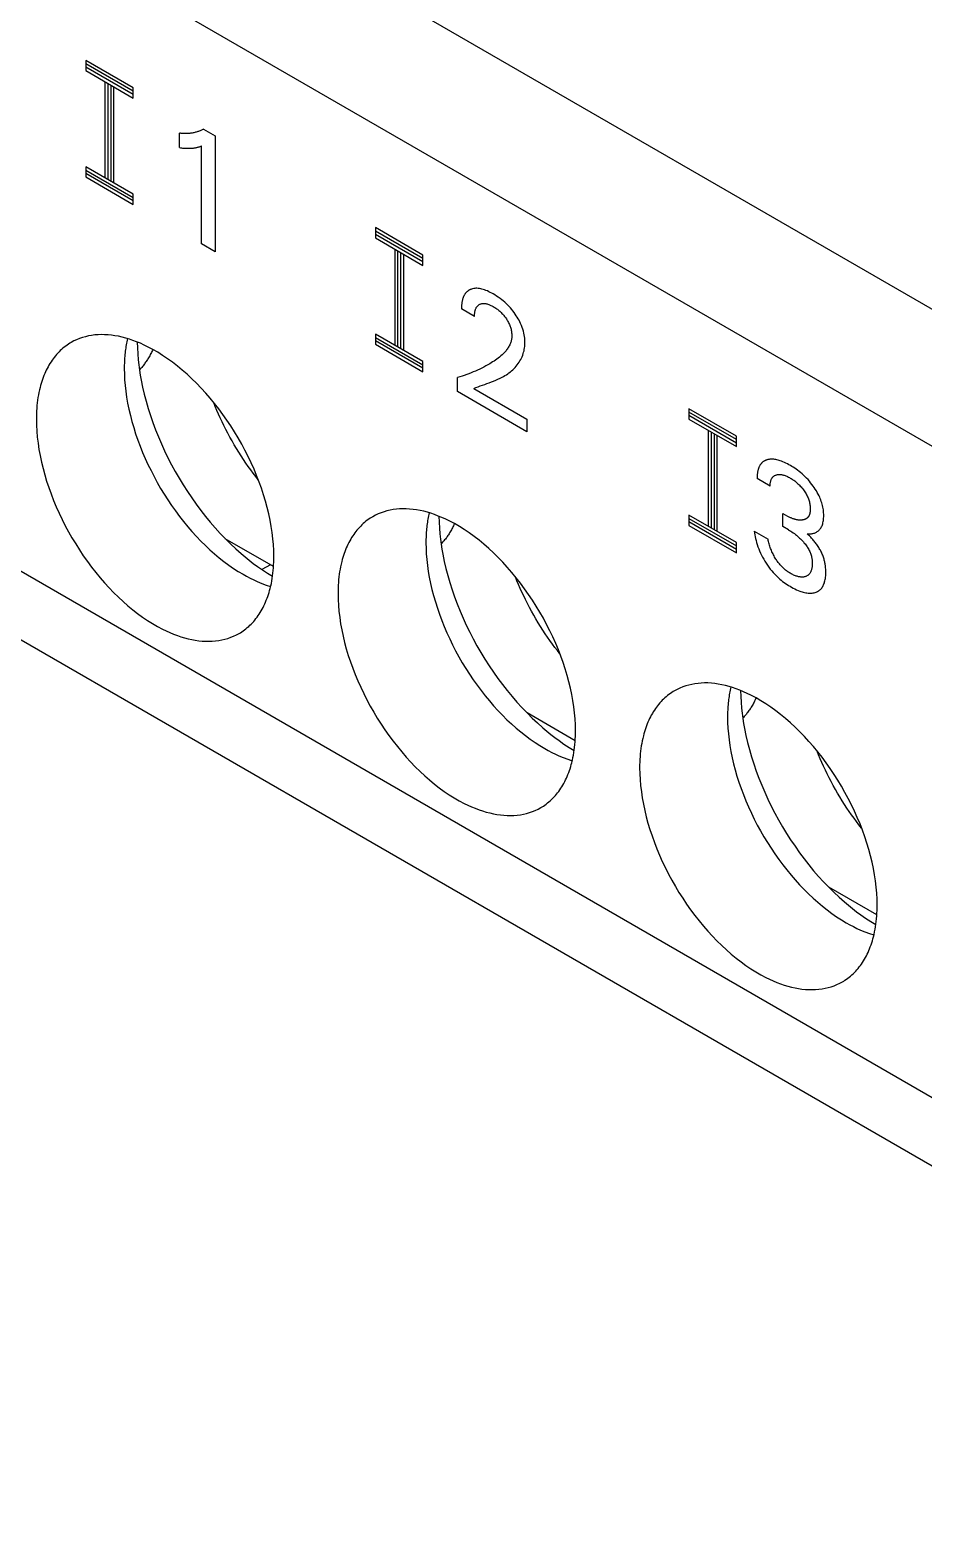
# Model space of a CAD drawing. Extents: x 0 to 420, y 0 to 297.
# Drawn here: x 182.16 to 192.8, y 196.17 to 213.93 of the extents above; entities that cross this region are included whole.
import ezdxf

# ---------------------------------------------------------------- set-up
doc = ezdxf.new("R2010")
doc.units = 0
doc.header["$LTSCALE"] = 23.1
doc.layers.add('40000_ISO', color=7, linetype='CONTINUOUS')

msp = doc.modelspace()

# ---------------------------------------------------------------- linework, layer by layer
at = {"layer": '40000_ISO', "color": 7, "linetype": 'CONTINUOUS'}
for p, q in [((171.627, 222.886), (245.873, 180.02)), ((170.92, 221.662), (245.166, 178.796)), ((245.166, 171.039), (170.92, 213.905)), ((182.828, 213.562), (182.828, 213.44)), ((183.393, 213.235), (182.828, 213.562)), ((183.393, 213.195), (182.828, 213.521)), ((183.393, 213.154), (182.828, 213.48)), ((182.828, 213.44), (183.393, 213.113)), ((244.813, 170.427), (170.566, 213.293)), ((183.057, 213.307), (183.057, 212.164)), ((183.093, 213.286), (183.093, 212.143)), ((183.128, 213.266), (183.128, 212.123)), ((183.163, 212.103), (183.163, 213.246)), ((183.393, 213.113), (183.393, 213.235)), ((184.233, 212.743), (184.369, 212.664)), ((183.945, 212.523), (183.945, 212.696)), ((184.208, 211.377), (184.208, 212.543)), ((184.369, 212.664), (184.369, 211.284)), ((182.828, 212.296), (182.828, 212.174)), ((183.393, 211.97), (182.828, 212.296)), ((182.828, 212.256), (183.393, 211.929)), ((183.393, 211.888), (182.828, 212.215)), ((182.828, 212.174), (183.393, 211.847)), ((183.393, 211.847), (183.393, 211.97)), ((186.278, 211.57), (186.278, 211.447)), ((186.844, 211.243), (186.278, 211.57)), ((186.844, 211.202), (186.278, 211.529)), ((186.844, 211.162), (186.278, 211.488)), ((184.369, 211.284), (184.208, 211.377)), ((186.278, 211.447), (186.844, 211.121)), ((186.508, 211.315), (186.508, 210.172)), ((186.543, 211.294), (186.543, 210.151)), ((186.579, 211.274), (186.579, 210.131)), ((186.614, 211.253), (186.614, 210.11)), ((186.844, 211.121), (186.844, 211.243)), ((187.459, 210.513), (187.304, 210.603)), ((186.278, 210.304), (186.278, 210.182)), ((186.844, 209.978), (186.278, 210.304)), ((186.278, 210.263), (186.844, 209.937)), ((186.844, 209.896), (186.278, 210.223)), ((186.278, 210.182), (186.844, 209.855)), ((186.844, 209.855), (186.844, 209.978)), ((187.254, 209.618), (187.254, 209.785)), ((188.083, 209.14), (187.254, 209.618)), ((187.45, 209.657), (188.083, 209.291)), ((190.012, 209.414), (190.012, 209.292)), ((190.578, 209.088), (190.012, 209.414)), ((190.578, 209.047), (190.012, 209.373)), ((188.083, 209.291), (188.083, 209.14)), ((190.578, 209.006), (190.012, 209.333)), ((190.012, 209.292), (190.578, 208.965)), ((190.242, 209.159), (190.242, 208.016)), ((190.277, 209.139), (190.277, 207.996)), ((190.312, 209.118), (190.312, 207.975)), ((190.348, 207.955), (190.348, 209.098)), ((190.578, 208.965), (190.578, 209.088)), ((190.98, 208.494), (190.824, 208.584)), ((190.012, 208.149), (190.012, 208.026)), ((190.578, 207.822), (190.012, 208.149)), ((190.012, 208.108), (190.578, 207.781)), ((191.13, 208.012), (191.13, 208.167)), ((191.13, 208.167), (191.184, 208.136)), ((190.578, 207.74), (190.012, 208.067)), ((190.012, 208.026), (190.578, 207.7)), ((190.79, 207.956), (190.954, 207.861)), ((191.196, 207.974), (191.13, 208.012)), ((185.065, 207.535), (184.491, 207.866)), ((190.578, 207.7), (190.578, 207.822)), ((185.027, 207.557), (184.927, 207.499)), ((188.657, 205.461), (188.084, 205.792)), ((192.249, 203.387), (191.676, 203.718))]:
    msp.add_line(p, q, dxfattribs=at)
for points in [[(184.233, 212.743), (184.224, 212.738), (184.216, 212.734), (184.207, 212.73), (184.199, 212.726), (184.19, 212.723), (184.181, 212.719), (184.172, 212.716), (184.163, 212.713), (184.154, 212.71), (184.145, 212.707), (184.136, 212.705), (184.126, 212.703), (184.117, 212.701), (184.107, 212.699), (184.098, 212.697), (184.088, 212.696), (184.078, 212.694), (184.069, 212.693), (184.059, 212.692), (184.049, 212.692), (184.039, 212.691), (184.029, 212.691), (184.018, 212.691), (184.008, 212.691), (183.998, 212.691), (183.987, 212.692), (183.977, 212.692), (183.966, 212.693), (183.956, 212.694), (183.945, 212.696)], [(183.945, 212.523), (183.957, 212.521), (183.97, 212.52), (183.982, 212.518), (183.994, 212.517), (184.006, 212.516), (184.019, 212.516), (184.028, 212.515), (184.037, 212.515), (184.046, 212.515), (184.055, 212.515), (184.064, 212.515), (184.073, 212.515), (184.082, 212.515), (184.09, 212.516), (184.098, 212.516), (184.106, 212.517), (184.113, 212.518), (184.121, 212.519), (184.128, 212.52), (184.136, 212.522), (184.143, 212.523), (184.151, 212.525), (184.158, 212.527), (184.166, 212.529), (184.174, 212.531), (184.182, 212.534), (184.191, 212.536), (184.2, 212.54), (184.208, 212.543)], [(187.413, 210.835), (187.408, 210.833), (187.403, 210.831), (187.399, 210.829), (187.394, 210.827), (187.39, 210.824), (187.386, 210.821), (187.382, 210.818), (187.378, 210.815), (187.374, 210.812), (187.37, 210.809), (187.366, 210.806), (187.362, 210.802), (187.359, 210.798), (187.355, 210.794), (187.352, 210.79), (187.349, 210.786), (187.346, 210.782), (187.343, 210.777), (187.34, 210.772), (187.337, 210.768), (187.334, 210.763), (187.332, 210.758), (187.329, 210.752), (187.327, 210.747), (187.325, 210.742), (187.323, 210.736), (187.321, 210.73), (187.319, 210.725), (187.317, 210.719), (187.316, 210.713), (187.314, 210.706), (187.312, 210.698), (187.311, 210.691), (187.309, 210.683), (187.308, 210.676), (187.307, 210.668), (187.306, 210.66), (187.305, 210.652), (187.305, 210.644), (187.304, 210.636), (187.304, 210.628), (187.304, 210.62), (187.303, 210.611), (187.304, 210.603)], [(187.527, 209.685), (187.58, 209.704), (187.607, 209.713), (187.633, 209.723), (187.66, 209.733), (187.686, 209.743), (187.712, 209.754), (187.738, 209.765), (187.763, 209.777), (187.788, 209.79), (187.805, 209.799), (187.821, 209.808), (187.838, 209.819), (187.854, 209.829), (187.869, 209.84), (187.885, 209.852), (187.899, 209.864), (187.914, 209.877), (187.928, 209.891), (187.942, 209.905), (187.955, 209.92), (187.967, 209.935), (187.979, 209.952), (187.991, 209.969), (188, 209.984), (188.009, 210), (188.017, 210.017), (188.025, 210.034), (188.032, 210.052), (188.038, 210.07), (188.043, 210.086), (188.048, 210.103), (188.051, 210.121), (188.054, 210.138), (188.056, 210.157), (188.058, 210.175), (188.058, 210.195), (188.058, 210.214), (188.057, 210.233), (188.056, 210.253), (188.053, 210.273), (188.05, 210.293), (188.046, 210.314), (188.04, 210.337), (188.034, 210.36), (188.026, 210.383), (188.017, 210.406), (188.008, 210.429), (187.999, 210.448), (187.989, 210.467), (187.978, 210.486), (187.968, 210.504), (187.956, 210.522), (187.944, 210.54), (187.93, 210.56), (187.916, 210.579), (187.901, 210.597), (187.886, 210.615), (187.87, 210.632), (187.853, 210.65), (187.835, 210.667), (187.818, 210.683), (187.8, 210.698), (187.782, 210.712), (187.762, 210.728), (187.742, 210.742), (187.722, 210.756), (187.701, 210.769), (187.681, 210.781), (187.664, 210.79), (187.646, 210.8), (187.629, 210.808), (187.612, 210.816), (187.594, 210.823), (187.577, 210.829), (187.562, 210.834), (187.547, 210.839), (187.532, 210.842), (187.517, 210.845), (187.502, 210.847), (187.488, 210.848), (187.474, 210.848), (187.461, 210.847), (187.449, 210.845), (187.436, 210.843), (187.424, 210.839), (187.413, 210.835)], [(187.459, 210.513), (187.459, 210.523), (187.46, 210.533), (187.46, 210.543), (187.461, 210.552), (187.463, 210.562), (187.464, 210.571), (187.466, 210.58), (187.468, 210.587), (187.47, 210.593), (187.472, 210.6), (187.475, 210.606), (187.477, 210.612), (187.48, 210.618), (187.483, 210.623), (187.486, 210.628), (187.49, 210.633), (187.494, 210.637), (187.498, 210.642), (187.502, 210.645), (187.506, 210.649), (187.511, 210.652), (187.515, 210.655), (187.52, 210.658), (187.526, 210.661), (187.532, 210.663), (187.538, 210.665), (187.545, 210.666), (187.552, 210.668), (187.558, 210.668), (187.565, 210.669), (187.573, 210.669), (187.58, 210.668), (187.588, 210.667), (187.595, 210.666), (187.603, 210.664), (187.611, 210.662), (187.619, 210.66), (187.628, 210.657), (187.636, 210.653), (187.645, 210.649), (187.654, 210.645), (187.663, 210.641), (187.672, 210.636), (187.681, 210.631), (187.691, 210.625), (187.701, 210.619), (187.711, 210.612), (187.721, 210.605), (187.732, 210.598), (187.742, 210.59), (187.75, 210.583), (187.759, 210.575), (187.768, 210.567), (187.777, 210.559), (187.785, 210.55), (187.794, 210.541), (187.802, 210.532), (187.809, 210.523), (187.817, 210.514), (187.824, 210.504), (187.831, 210.495), (187.838, 210.485), (187.844, 210.474), (187.851, 210.463), (187.857, 210.452), (187.863, 210.441), (187.869, 210.43), (187.874, 210.418), (187.878, 210.407), (187.883, 210.395), (187.886, 210.384), (187.89, 210.372), (187.893, 210.36), (187.895, 210.349), (187.897, 210.338), (187.899, 210.328), (187.9, 210.317), (187.901, 210.307), (187.902, 210.297), (187.902, 210.287), (187.902, 210.277)], [(185.069, 207.655), (185.068, 207.725), (185.064, 207.796), (185.058, 207.866), (185.049, 207.94), (185.038, 208.013), (185.025, 208.086), (185.009, 208.163), (184.99, 208.238), (184.97, 208.313), (184.947, 208.39), (184.921, 208.467), (184.894, 208.542), (184.864, 208.619), (184.833, 208.695), (184.799, 208.77), (184.763, 208.846), (184.725, 208.92), (184.686, 208.994), (184.644, 209.067), (184.601, 209.138), (184.556, 209.209), (184.51, 209.278), (184.462, 209.346), (184.413, 209.412), (184.362, 209.477), (184.311, 209.54), (184.257, 209.601), (184.204, 209.66), (184.149, 209.717), (184.092, 209.772), (184.036, 209.824), (183.979, 209.874), (183.92, 209.922), (183.863, 209.967), (183.804, 210.009), (183.744, 210.05), (183.686, 210.086), (183.627, 210.12), (183.566, 210.152), (183.523, 210.173), (183.479, 210.193), (183.435, 210.211), (183.39, 210.228), (183.348, 210.243), (183.305, 210.256), (183.262, 210.267), (183.218, 210.277), (183.177, 210.284), (183.136, 210.29), (183.094, 210.294), (183.053, 210.296), (183.014, 210.297), (182.975, 210.296), (182.936, 210.293), (182.897, 210.287), (182.861, 210.281), (182.824, 210.272), (182.789, 210.262), (182.753, 210.25), (182.72, 210.236), (182.687, 210.221), (182.655, 210.203)], [(183.326, 210.249), (183.322, 210.231), (183.318, 210.212), (183.314, 210.193), (183.311, 210.175), (183.308, 210.156), (183.305, 210.137), (183.302, 210.118), (183.3, 210.099), (183.298, 210.08), (183.295, 210.059), (183.293, 210.039), (183.292, 210.018), (183.291, 209.997), (183.289, 209.976), (183.289, 209.955), (183.288, 209.934), (183.288, 209.913), (183.288, 209.892)], [(187.902, 210.277), (187.902, 210.266), (187.901, 210.256), (187.9, 210.245), (187.898, 210.235), (187.896, 210.226), (187.894, 210.216), (187.89, 210.205), (187.887, 210.195), (187.882, 210.185), (187.878, 210.175), (187.873, 210.165), (187.867, 210.154), (187.861, 210.144), (187.855, 210.134), (187.848, 210.124), (187.841, 210.114), (187.834, 210.105), (187.826, 210.097), (187.818, 210.088), (187.81, 210.08), (187.802, 210.072), (187.794, 210.064), (187.786, 210.056), (187.771, 210.043), (187.755, 210.03), (187.739, 210.017), (187.723, 210.005), (187.707, 209.994), (187.691, 209.982), (187.674, 209.971), (187.657, 209.961), (187.64, 209.95), (187.617, 209.937), (187.593, 209.924), (187.569, 209.911), (187.545, 209.898), (187.521, 209.886), (187.495, 209.875), (187.47, 209.863), (187.444, 209.852), (187.418, 209.841), (187.392, 209.831), (187.365, 209.821), (187.337, 209.811), (187.31, 209.802), (187.282, 209.793), (187.254, 209.785)], [(182.655, 210.203), (182.639, 210.194), (182.624, 210.184), (182.607, 210.173), (182.59, 210.16), (182.573, 210.148), (182.557, 210.134), (182.541, 210.121), (182.526, 210.106), (182.511, 210.092), (182.496, 210.076), (182.481, 210.06), (182.467, 210.043), (182.454, 210.026), (182.44, 210.009), (182.428, 209.991), (182.416, 209.973), (182.403, 209.954), (182.391, 209.934), (182.38, 209.914), (182.369, 209.894), (182.359, 209.873), (182.349, 209.853), (182.34, 209.832), (182.331, 209.809), (182.322, 209.786), (182.313, 209.763), (182.306, 209.739), (182.298, 209.716), (182.291, 209.692), (182.285, 209.668), (182.278, 209.638), (182.271, 209.608), (182.265, 209.578), (182.26, 209.547), (182.256, 209.517), (182.252, 209.486), (182.248, 209.453), (182.246, 209.42), (182.243, 209.387), (182.242, 209.354), (182.241, 209.321), (182.241, 209.288)], [(183.443, 210.208), (183.445, 210.138), (183.448, 210.067), (183.454, 209.997), (183.461, 209.936), (183.469, 209.875), (183.478, 209.815), (183.489, 209.755), (183.506, 209.67), (183.526, 209.587), (183.547, 209.504), (183.572, 209.418), (183.599, 209.333), (183.628, 209.249), (183.66, 209.164), (183.694, 209.079), (183.73, 208.996), (183.768, 208.912), (183.808, 208.829), (183.851, 208.747), (183.895, 208.666), (183.941, 208.586), (183.989, 208.507), (184.039, 208.429), (184.091, 208.352), (184.144, 208.277), (184.199, 208.204), (184.255, 208.132), (184.312, 208.062), (184.371, 207.995), (184.43, 207.93), (184.492, 207.865), (184.553, 207.805), (184.615, 207.746), (184.679, 207.69), (184.726, 207.65), (184.774, 207.611), (184.823, 207.573), (184.873, 207.537), (184.932, 207.496), (184.992, 207.457), (185.053, 207.419)], [(183.628, 210.12), (183.622, 210.107), (183.616, 210.095), (183.61, 210.082), (183.604, 210.07), (183.597, 210.058), (183.591, 210.046), (183.584, 210.034), (183.577, 210.022), (183.57, 210.01), (183.563, 209.999), (183.556, 209.988), (183.549, 209.978), (183.542, 209.967), (183.534, 209.957), (183.527, 209.947), (183.519, 209.937), (183.511, 209.927), (183.503, 209.917), (183.495, 209.907), (183.487, 209.898), (183.478, 209.888), (183.47, 209.879)], [(183.288, 209.892), (183.289, 209.825), (183.292, 209.759), (183.298, 209.692), (183.306, 209.622), (183.316, 209.552), (183.328, 209.481), (183.343, 209.408), (183.36, 209.335), (183.379, 209.263), (183.4, 209.189), (183.423, 209.115), (183.449, 209.042), (183.476, 208.968), (183.506, 208.894), (183.537, 208.822), (183.57, 208.749), (183.606, 208.677), (183.642, 208.606), (183.681, 208.535), (183.721, 208.465), (183.763, 208.396), (183.806, 208.329), (183.851, 208.262), (183.897, 208.197), (183.945, 208.133), (183.993, 208.071), (184.044, 208.01), (184.094, 207.952), (184.146, 207.895), (184.2, 207.839), (184.253, 207.786), (184.307, 207.735), (184.363, 207.686), (184.418, 207.64), (184.474, 207.596), (184.531, 207.553), (184.587, 207.514), (184.643, 207.478), (184.702, 207.443), (184.743, 207.419), (184.786, 207.397), (184.829, 207.376), (184.872, 207.356), (184.924, 207.334), (184.977, 207.315), (185.03, 207.298)], [(187.45, 209.657), (187.476, 209.667), (187.501, 209.676), (187.527, 209.685)], [(184.883, 208.569), (184.853, 208.608), (184.823, 208.647), (184.794, 208.687), (184.765, 208.727), (184.737, 208.767), (184.709, 208.808), (184.68, 208.852), (184.652, 208.896), (184.625, 208.941), (184.598, 208.985), (184.572, 209.031), (184.546, 209.076), (184.522, 209.122), (184.497, 209.169), (184.474, 209.216), (184.452, 209.26), (184.431, 209.305), (184.411, 209.35), (184.391, 209.395), (184.372, 209.441), (184.354, 209.487)], [(182.241, 209.288), (182.242, 209.217), (182.246, 209.147), (182.252, 209.077), (182.261, 209.003), (182.272, 208.929), (182.285, 208.856), (182.301, 208.78), (182.32, 208.704), (182.34, 208.629), (182.363, 208.552), (182.388, 208.476), (182.416, 208.4), (182.445, 208.323), (182.477, 208.247), (182.511, 208.172), (182.547, 208.097), (182.584, 208.022), (182.624, 207.949), (182.665, 207.876), (182.709, 207.804), (182.753, 207.733), (182.8, 207.664), (182.848, 207.597), (182.897, 207.53), (182.947, 207.466), (182.999, 207.403), (183.053, 207.341), (183.106, 207.283), (183.161, 207.226), (183.218, 207.17), (183.274, 207.119), (183.331, 207.069), (183.39, 207.02), (183.447, 206.976), (183.506, 206.933), (183.566, 206.893), (183.624, 206.856), (183.683, 206.822), (183.744, 206.79), (183.787, 206.769), (183.831, 206.749), (183.875, 206.731), (183.92, 206.714), (183.962, 206.7), (184.005, 206.687), (184.048, 206.676), (184.092, 206.666), (184.133, 206.658), (184.174, 206.652), (184.216, 206.648), (184.257, 206.646), (184.296, 206.646), (184.335, 206.647), (184.374, 206.65), (184.413, 206.655), (184.449, 206.662), (184.486, 206.67), (184.521, 206.68), (184.556, 206.693), (184.59, 206.706), (184.623, 206.722), (184.655, 206.739)], [(191.021, 208.812), (191.015, 208.812), (191.008, 208.813), (191.001, 208.813), (190.994, 208.813), (190.988, 208.813), (190.981, 208.813), (190.975, 208.812), (190.969, 208.811), (190.962, 208.81), (190.956, 208.809), (190.95, 208.808), (190.944, 208.806), (190.939, 208.805), (190.934, 208.803), (190.929, 208.801), (190.924, 208.799), (190.919, 208.797), (190.915, 208.795), (190.91, 208.793), (190.906, 208.79), (190.901, 208.787), (190.897, 208.785), (190.893, 208.781), (190.889, 208.778), (190.885, 208.775), (190.881, 208.771), (190.877, 208.767), (190.874, 208.764), (190.87, 208.76), (190.867, 208.755), (190.864, 208.751), (190.861, 208.746), (190.858, 208.742), (190.855, 208.737), (190.852, 208.732), (190.85, 208.727), (190.847, 208.722), (190.845, 208.716), (190.843, 208.711), (190.841, 208.705), (190.839, 208.699), (190.837, 208.694), (190.835, 208.686), (190.833, 208.679), (190.832, 208.672), (190.83, 208.665), (190.829, 208.657), (190.828, 208.649), (190.827, 208.642), (190.826, 208.634), (190.825, 208.626), (190.824, 208.618), (190.824, 208.609), (190.824, 208.601), (190.824, 208.593), (190.824, 208.584)], [(191.419, 207.924), (191.43, 207.923), (191.44, 207.923), (191.45, 207.923), (191.46, 207.924), (191.47, 207.925), (191.479, 207.927), (191.489, 207.929), (191.498, 207.931), (191.507, 207.934), (191.516, 207.938), (191.524, 207.941), (191.532, 207.946), (191.54, 207.951), (191.547, 207.956), (191.555, 207.962), (191.562, 207.968), (191.568, 207.975), (191.575, 207.983), (191.581, 207.992), (191.587, 208.001), (191.592, 208.011), (191.597, 208.022), (191.601, 208.033), (191.605, 208.044), (191.608, 208.057), (191.611, 208.07), (191.613, 208.084), (191.615, 208.098), (191.616, 208.112), (191.617, 208.127), (191.617, 208.142), (191.617, 208.158), (191.616, 208.175), (191.614, 208.192), (191.613, 208.209), (191.61, 208.226), (191.607, 208.243), (191.603, 208.261), (191.599, 208.278), (191.594, 208.294), (191.588, 208.311), (191.582, 208.328), (191.576, 208.345), (191.569, 208.362), (191.561, 208.378), (191.551, 208.398), (191.54, 208.418), (191.529, 208.438), (191.517, 208.457), (191.505, 208.476), (191.492, 208.494), (191.477, 208.514), (191.461, 208.533), (191.446, 208.552), (191.43, 208.57), (191.413, 208.587), (191.396, 208.605), (191.378, 208.622), (191.36, 208.638), (191.341, 208.654), (191.323, 208.668), (191.306, 208.681), (191.289, 208.694), (191.272, 208.705), (191.254, 208.717), (191.237, 208.727), (191.22, 208.737), (191.202, 208.747), (191.184, 208.757), (191.166, 208.766), (191.149, 208.774), (191.131, 208.782), (191.113, 208.789), (191.1, 208.794), (191.087, 208.798), (191.073, 208.802), (191.06, 208.805), (191.047, 208.808), (191.034, 208.81), (191.021, 208.812)], [(190.98, 208.494), (190.98, 208.503), (190.98, 208.512), (190.98, 208.52), (190.981, 208.528), (190.982, 208.536), (190.984, 208.544), (190.986, 208.552), (190.988, 208.559), (190.99, 208.566), (190.992, 208.572), (190.995, 208.578), (190.998, 208.584), (191.001, 208.589), (191.005, 208.594), (191.008, 208.599), (191.012, 208.603), (191.017, 208.608), (191.021, 208.611), (191.026, 208.615), (191.031, 208.618), (191.036, 208.621), (191.042, 208.623), (191.047, 208.625), (191.053, 208.627), (191.059, 208.629), (191.066, 208.63), (191.072, 208.631), (191.079, 208.632), (191.086, 208.632), (191.093, 208.632), (191.1, 208.632), (191.108, 208.631), (191.116, 208.63), (191.124, 208.628), (191.131, 208.626), (191.139, 208.624), (191.147, 208.622), (191.156, 208.619), (191.166, 208.615), (191.176, 208.61), (191.187, 208.606), (191.197, 208.6), (191.208, 208.595), (191.218, 208.589), (191.229, 208.583), (191.24, 208.576), (191.25, 208.569), (191.261, 208.562), (191.272, 208.554), (191.282, 208.546), (191.292, 208.538), (191.301, 208.53), (191.31, 208.522), (191.32, 208.513), (191.329, 208.504), (191.338, 208.494), (191.348, 208.483), (191.358, 208.472), (191.367, 208.46), (191.376, 208.448), (191.385, 208.435), (191.393, 208.424), (191.4, 208.413), (191.407, 208.401), (191.413, 208.389), (191.419, 208.377), (191.425, 208.365), (191.43, 208.353), (191.435, 208.341), (191.439, 208.329), (191.443, 208.317), (191.446, 208.305), (191.449, 208.292), (191.451, 208.281), (191.453, 208.27), (191.454, 208.259), (191.455, 208.248), (191.456, 208.238), (191.457, 208.227), (191.457, 208.217)], [(186.247, 208.129), (186.231, 208.12), (186.216, 208.11), (186.199, 208.099), (186.182, 208.086), (186.165, 208.074), (186.149, 208.06), (186.133, 208.047), (186.118, 208.032), (186.103, 208.018), (186.088, 208.002), (186.073, 207.986), (186.059, 207.969), (186.046, 207.952), (186.033, 207.935), (186.02, 207.917), (186.008, 207.9), (185.995, 207.88), (185.984, 207.86), (185.972, 207.84), (185.961, 207.82), (185.951, 207.799), (185.941, 207.779), (185.932, 207.758), (185.923, 207.735), (185.914, 207.712), (185.906, 207.689), (185.898, 207.665), (185.89, 207.642), (185.884, 207.618), (185.877, 207.594), (185.87, 207.564), (185.863, 207.534), (185.858, 207.504), (185.852, 207.473), (185.848, 207.443), (185.844, 207.412), (185.84, 207.379), (185.838, 207.346), (185.836, 207.313), (185.834, 207.28), (185.833, 207.247), (185.833, 207.214)], [(188.661, 205.581), (188.66, 205.651), (188.656, 205.722), (188.65, 205.792), (188.641, 205.866), (188.63, 205.939), (188.617, 206.013), (188.601, 206.089), (188.582, 206.164), (188.562, 206.239), (188.539, 206.316), (188.514, 206.393), (188.486, 206.468), (188.457, 206.545), (188.425, 206.621), (188.391, 206.697), (188.355, 206.772), (188.317, 206.846), (188.278, 206.92), (188.237, 206.993), (188.193, 207.064), (188.148, 207.135), (188.102, 207.204), (188.054, 207.272), (188.005, 207.339), (187.955, 207.403), (187.903, 207.466), (187.849, 207.527), (187.796, 207.586), (187.741, 207.643), (187.684, 207.698), (187.628, 207.75), (187.571, 207.8), (187.512, 207.848), (187.455, 207.893), (187.396, 207.935), (187.336, 207.976), (187.278, 208.012), (187.219, 208.046), (187.158, 208.078), (187.115, 208.099), (187.071, 208.119), (187.027, 208.137), (186.982, 208.154), (186.94, 208.169), (186.897, 208.182), (186.854, 208.193), (186.81, 208.203), (186.769, 208.21), (186.728, 208.216), (186.686, 208.22), (186.645, 208.223), (186.606, 208.223), (186.567, 208.222), (186.528, 208.219), (186.489, 208.214), (186.453, 208.207), (186.416, 208.199), (186.381, 208.188), (186.346, 208.176), (186.312, 208.162), (186.279, 208.147), (186.247, 208.129)], [(186.918, 208.175), (186.914, 208.157), (186.91, 208.138), (186.906, 208.119), (186.903, 208.101), (186.9, 208.082), (186.897, 208.063), (186.894, 208.044), (186.892, 208.025), (186.89, 208.006), (186.887, 207.986), (186.886, 207.965), (186.884, 207.944), (186.883, 207.923), (186.882, 207.902), (186.881, 207.881), (186.88, 207.86), (186.88, 207.839), (186.88, 207.818)], [(187.035, 208.134), (187.037, 208.064), (187.041, 207.993), (187.046, 207.923), (187.053, 207.862), (187.061, 207.802), (187.071, 207.741), (187.081, 207.681), (187.098, 207.596), (187.118, 207.513), (187.14, 207.43), (187.164, 207.344), (187.191, 207.259), (187.22, 207.175), (187.252, 207.09), (187.286, 207.005), (187.322, 206.922), (187.36, 206.838), (187.401, 206.755), (187.443, 206.673), (187.487, 206.592), (187.533, 206.512), (187.582, 206.433), (187.631, 206.355), (187.683, 206.278), (187.736, 206.203), (187.791, 206.13), (187.847, 206.059), (187.905, 205.988), (187.963, 205.921), (188.022, 205.856), (188.084, 205.792), (188.145, 205.731), (188.207, 205.673), (188.271, 205.616), (188.319, 205.576), (188.366, 205.537), (188.415, 205.5), (188.465, 205.463), (188.524, 205.422), (188.584, 205.383), (188.645, 205.345)], [(191.457, 208.217), (191.457, 208.211), (191.456, 208.205), (191.456, 208.2), (191.456, 208.194), (191.455, 208.188), (191.454, 208.183), (191.453, 208.178), (191.452, 208.173), (191.451, 208.167), (191.45, 208.163), (191.448, 208.158), (191.447, 208.153), (191.445, 208.149), (191.443, 208.144), (191.441, 208.14), (191.439, 208.136), (191.436, 208.133), (191.434, 208.129), (191.431, 208.125), (191.428, 208.122), (191.425, 208.119), (191.422, 208.116), (191.419, 208.113), (191.416, 208.111), (191.413, 208.108), (191.409, 208.105), (191.405, 208.103), (191.401, 208.101), (191.397, 208.099), (191.392, 208.097), (191.388, 208.095), (191.384, 208.094), (191.379, 208.093), (191.375, 208.092), (191.37, 208.091), (191.366, 208.09), (191.36, 208.089), (191.354, 208.088), (191.348, 208.088), (191.342, 208.087), (191.336, 208.087), (191.329, 208.088), (191.323, 208.088), (191.317, 208.088), (191.311, 208.089), (191.304, 208.09), (191.297, 208.091), (191.291, 208.093), (191.284, 208.094), (191.277, 208.096), (191.271, 208.098), (191.264, 208.1), (191.257, 208.102), (191.25, 208.105), (191.243, 208.108), (191.236, 208.111), (191.228, 208.114), (191.221, 208.117), (191.214, 208.121), (191.206, 208.124), (191.199, 208.128), (191.191, 208.132), (191.184, 208.136)], [(187.22, 208.046), (187.214, 208.033), (187.208, 208.021), (187.202, 208.008), (187.196, 207.996), (187.189, 207.984), (187.183, 207.972), (187.176, 207.96), (187.169, 207.948), (187.162, 207.936), (187.155, 207.925), (187.148, 207.914), (187.141, 207.904), (187.134, 207.894), (187.127, 207.883), (187.119, 207.873), (187.111, 207.863), (187.103, 207.853), (187.095, 207.843), (187.087, 207.833), (187.079, 207.824), (187.071, 207.814), (187.062, 207.805)], [(190.79, 207.956), (190.793, 207.934), (190.796, 207.912), (190.8, 207.89), (190.805, 207.868), (190.811, 207.846), (190.817, 207.823), (190.825, 207.797), (190.833, 207.772), (190.843, 207.746), (190.853, 207.721), (190.864, 207.696), (190.876, 207.671), (190.889, 207.646), (190.903, 207.622), (190.917, 207.598), (190.932, 207.574), (190.948, 207.551), (190.964, 207.528), (190.98, 207.506), (190.998, 207.485), (191.015, 207.465), (191.03, 207.448), (191.046, 207.432), (191.062, 207.416), (191.078, 207.401), (191.094, 207.387), (191.11, 207.373), (191.127, 207.359), (191.145, 207.346), (191.162, 207.334), (191.18, 207.322), (191.198, 207.31), (191.216, 207.3), (191.235, 207.289), (191.254, 207.278), (191.273, 207.269), (191.293, 207.26), (191.312, 207.252), (191.331, 207.244), (191.345, 207.239), (191.36, 207.235), (191.374, 207.231), (191.388, 207.227), (191.403, 207.224), (191.416, 207.222), (191.43, 207.22), (191.443, 207.219), (191.456, 207.219), (191.468, 207.22), (191.48, 207.22), (191.492, 207.222), (191.503, 207.224), (191.515, 207.227), (191.525, 207.231), (191.535, 207.235), (191.544, 207.239), (191.553, 207.245), (191.562, 207.25), (191.57, 207.257), (191.578, 207.264), (191.586, 207.272), (191.593, 207.28), (191.599, 207.289), (191.605, 207.298), (191.611, 207.308), (191.616, 207.319), (191.62, 207.33), (191.625, 207.341), (191.628, 207.353), (191.632, 207.367), (191.635, 207.381), (191.637, 207.395), (191.639, 207.41), (191.641, 207.425), (191.642, 207.44), (191.642, 207.456), (191.642, 207.472), (191.642, 207.488), (191.641, 207.503), (191.64, 207.519), (191.639, 207.535)], [(191.196, 207.974), (191.21, 207.966), (191.225, 207.957), (191.239, 207.948), (191.253, 207.938), (191.267, 207.928), (191.28, 207.918), (191.293, 207.908), (191.305, 207.897), (191.318, 207.886), (191.33, 207.875), (191.342, 207.864), (191.353, 207.852), (191.364, 207.84), (191.375, 207.828), (191.386, 207.815), (191.394, 207.805), (191.402, 207.794), (191.41, 207.783), (191.418, 207.772), (191.425, 207.761), (191.432, 207.749), (191.439, 207.737), (191.445, 207.726), (191.45, 207.715), (191.455, 207.704), (191.46, 207.693), (191.464, 207.681), (191.468, 207.67), (191.471, 207.659), (191.473, 207.648), (191.476, 207.638), (191.477, 207.628), (191.479, 207.618), (191.48, 207.608), (191.481, 207.598), (191.481, 207.589), (191.481, 207.579), (191.481, 207.569), (191.481, 207.559), (191.481, 207.549), (191.48, 207.539), (191.478, 207.53), (191.477, 207.52), (191.475, 207.511), (191.473, 207.503), (191.471, 207.495), (191.468, 207.487), (191.465, 207.48), (191.462, 207.473), (191.459, 207.467), (191.455, 207.46), (191.452, 207.454), (191.447, 207.449), (191.443, 207.444), (191.438, 207.439), (191.433, 207.434), (191.428, 207.43), (191.422, 207.427), (191.417, 207.423), (191.411, 207.42), (191.405, 207.418), (191.398, 207.415), (191.391, 207.413), (191.383, 207.412), (191.376, 207.41), (191.368, 207.41), (191.36, 207.409), (191.352, 207.409), (191.344, 207.41), (191.335, 207.411), (191.326, 207.412), (191.317, 207.414), (191.308, 207.417), (191.299, 207.419), (191.29, 207.422), (191.279, 207.426), (191.269, 207.43), (191.259, 207.434), (191.248, 207.439), (191.238, 207.445), (191.228, 207.45), (191.217, 207.456)], [(191.639, 207.535), (191.637, 207.546), (191.636, 207.557), (191.634, 207.568), (191.632, 207.579), (191.63, 207.59), (191.627, 207.601), (191.624, 207.612), (191.621, 207.623), (191.618, 207.634), (191.614, 207.646), (191.609, 207.658), (191.605, 207.67), (191.6, 207.682), (191.594, 207.694), (191.589, 207.705), (191.583, 207.717), (191.577, 207.729), (191.571, 207.74), (191.564, 207.751), (191.557, 207.763), (191.55, 207.774), (191.543, 207.785), (191.536, 207.796), (191.528, 207.806), (191.521, 207.817), (191.513, 207.827), (191.505, 207.837), (191.497, 207.847), (191.488, 207.857), (191.48, 207.866), (191.471, 207.875), (191.463, 207.884), (191.454, 207.893), (191.446, 207.901), (191.437, 207.909), (191.428, 207.917), (191.419, 207.924)], [(186.88, 207.818), (186.881, 207.752), (186.884, 207.685), (186.89, 207.619), (186.898, 207.548), (186.908, 207.478), (186.92, 207.408), (186.935, 207.334), (186.952, 207.262), (186.971, 207.189), (186.992, 207.115), (187.016, 207.041), (187.041, 206.968), (187.069, 206.894), (187.098, 206.82), (187.129, 206.748), (187.163, 206.675), (187.198, 206.603), (187.234, 206.532), (187.273, 206.461), (187.313, 206.391), (187.355, 206.322), (187.398, 206.255), (187.443, 206.188), (187.49, 206.123), (187.537, 206.059), (187.586, 205.997), (187.636, 205.936), (187.686, 205.878), (187.738, 205.821), (187.792, 205.765), (187.845, 205.712), (187.899, 205.661), (187.955, 205.612), (188.01, 205.566), (188.066, 205.522), (188.123, 205.479), (188.179, 205.441), (188.236, 205.404), (188.294, 205.369), (188.335, 205.345), (188.378, 205.323), (188.421, 205.302), (188.464, 205.282), (188.516, 205.261), (188.569, 205.241), (188.622, 205.224)], [(191.217, 207.456), (191.208, 207.462), (191.199, 207.467), (191.19, 207.473), (191.181, 207.48), (191.172, 207.486), (191.163, 207.493), (191.154, 207.501), (191.146, 207.508), (191.137, 207.515), (191.129, 207.523), (191.121, 207.531), (191.113, 207.539), (191.105, 207.548), (191.097, 207.557), (191.09, 207.566), (191.082, 207.575), (191.075, 207.585), (191.068, 207.595), (191.06, 207.605), (191.054, 207.615), (191.047, 207.625), (191.04, 207.637), (191.032, 207.649), (191.026, 207.661), (191.019, 207.674), (191.013, 207.686), (191.007, 207.699), (191.001, 207.711), (190.995, 207.725), (190.99, 207.738), (190.985, 207.751), (190.98, 207.764), (190.976, 207.777), (190.971, 207.791), (190.967, 207.805), (190.963, 207.819), (190.96, 207.833), (190.957, 207.847), (190.954, 207.861)], [(184.655, 206.739), (184.671, 206.748), (184.686, 206.758), (184.703, 206.77), (184.72, 206.782), (184.737, 206.795), (184.753, 206.808), (184.769, 206.822), (184.784, 206.836), (184.799, 206.851), (184.814, 206.866), (184.829, 206.883), (184.843, 206.899), (184.856, 206.916), (184.869, 206.933), (184.882, 206.951), (184.894, 206.969), (184.907, 206.988), (184.918, 207.008), (184.93, 207.028), (184.94, 207.048), (184.951, 207.069), (184.961, 207.09), (184.97, 207.111), (184.979, 207.134), (184.988, 207.157), (184.996, 207.18), (185.004, 207.203), (185.012, 207.227), (185.018, 207.25), (185.025, 207.274), (185.032, 207.304), (185.039, 207.334), (185.044, 207.365), (185.05, 207.395), (185.054, 207.426), (185.058, 207.456), (185.061, 207.489), (185.064, 207.522), (185.066, 207.555), (185.068, 207.589), (185.069, 207.622), (185.069, 207.655)], [(188.476, 206.495), (188.445, 206.534), (188.415, 206.573), (188.386, 206.613), (188.357, 206.653), (188.329, 206.694), (188.301, 206.734), (188.272, 206.778), (188.244, 206.822), (188.217, 206.867), (188.19, 206.912), (188.164, 206.957), (188.138, 207.003), (188.114, 207.049), (188.089, 207.095), (188.066, 207.142), (188.044, 207.186), (188.023, 207.231), (188.003, 207.276), (187.983, 207.321), (187.964, 207.367), (187.946, 207.413)], [(185.833, 207.214), (185.834, 207.143), (185.838, 207.073), (185.844, 207.003), (185.853, 206.929), (185.864, 206.855), (185.877, 206.782), (185.893, 206.706), (185.912, 206.63), (185.932, 206.555), (185.955, 206.478), (185.981, 206.402), (186.008, 206.326), (186.038, 206.249), (186.069, 206.173), (186.103, 206.098), (186.139, 206.023), (186.177, 205.948), (186.216, 205.875), (186.258, 205.802), (186.301, 205.73), (186.346, 205.66), (186.392, 205.591), (186.44, 205.523), (186.489, 205.456), (186.54, 205.392), (186.591, 205.329), (186.645, 205.267), (186.698, 205.209), (186.753, 205.152), (186.81, 205.097), (186.866, 205.045), (186.923, 204.995), (186.982, 204.946), (187.039, 204.902), (187.098, 204.859), (187.158, 204.819), (187.216, 204.782), (187.275, 204.748), (187.336, 204.716), (187.379, 204.695), (187.423, 204.676), (187.467, 204.657), (187.512, 204.64), (187.554, 204.626), (187.597, 204.613), (187.64, 204.602), (187.684, 204.592), (187.725, 204.584), (187.766, 204.579), (187.808, 204.574), (187.849, 204.572), (187.888, 204.572), (187.927, 204.573), (187.966, 204.576), (188.005, 204.581), (188.041, 204.588), (188.078, 204.596), (188.113, 204.606), (188.148, 204.619), (188.182, 204.632), (188.215, 204.648), (188.247, 204.665)], [(192.253, 203.507), (192.252, 203.577), (192.248, 203.648), (192.242, 203.718), (192.233, 203.792), (192.222, 203.865), (192.209, 203.939), (192.193, 204.015), (192.174, 204.09), (192.154, 204.165), (192.131, 204.242), (192.106, 204.319), (192.078, 204.395), (192.049, 204.471), (192.017, 204.547), (191.983, 204.623), (191.947, 204.698), (191.91, 204.773), (191.87, 204.846), (191.829, 204.919), (191.785, 204.991), (191.741, 205.061), (191.694, 205.13), (191.646, 205.198), (191.597, 205.265), (191.547, 205.329), (191.495, 205.392), (191.441, 205.453), (191.388, 205.512), (191.333, 205.569), (191.276, 205.624), (191.22, 205.676), (191.163, 205.726), (191.104, 205.774), (191.047, 205.819), (190.988, 205.861), (190.928, 205.902), (190.87, 205.938), (190.811, 205.972), (190.75, 206.004), (190.707, 206.025), (190.663, 206.045), (190.619, 206.064), (190.574, 206.08), (190.532, 206.095), (190.489, 206.108), (190.446, 206.119), (190.402, 206.129), (190.361, 206.136), (190.32, 206.142), (190.279, 206.146), (190.237, 206.149), (190.198, 206.149), (190.159, 206.148), (190.12, 206.145), (190.081, 206.14), (190.045, 206.133), (190.009, 206.125), (189.973, 206.114), (189.938, 206.102), (189.904, 206.088), (189.871, 206.073), (189.839, 206.055)], [(189.839, 206.055), (189.824, 206.046), (189.808, 206.036), (189.791, 206.025), (189.774, 206.012), (189.757, 206), (189.741, 205.986), (189.725, 205.973), (189.71, 205.958), (189.695, 205.944), (189.68, 205.928), (189.665, 205.912), (189.651, 205.895), (189.638, 205.879), (189.625, 205.861), (189.612, 205.844), (189.6, 205.826), (189.587, 205.806), (189.576, 205.786), (189.564, 205.766), (189.554, 205.746), (189.543, 205.726), (189.534, 205.705), (189.524, 205.684), (189.515, 205.661), (189.506, 205.638), (189.498, 205.615), (189.49, 205.591), (189.482, 205.568), (189.476, 205.544), (189.469, 205.52), (189.462, 205.49), (189.456, 205.46), (189.45, 205.43), (189.444, 205.399), (189.44, 205.369), (189.436, 205.338), (189.433, 205.305), (189.43, 205.272), (189.428, 205.239), (189.426, 205.206), (189.425, 205.173), (189.425, 205.14)], [(190.51, 206.101), (190.506, 206.083), (190.502, 206.064), (190.499, 206.045), (190.495, 206.027), (190.492, 206.008), (190.489, 205.989), (190.486, 205.97), (190.484, 205.951), (190.482, 205.933), (190.48, 205.912), (190.478, 205.891), (190.476, 205.87), (190.475, 205.849), (190.474, 205.828), (190.473, 205.807), (190.472, 205.786), (190.472, 205.765), (190.472, 205.744)], [(190.627, 206.06), (190.629, 205.99), (190.633, 205.919), (190.639, 205.849), (190.645, 205.788), (190.653, 205.728), (190.663, 205.667), (190.673, 205.607), (190.691, 205.523), (190.71, 205.439), (190.732, 205.356), (190.756, 205.27), (190.783, 205.185), (190.812, 205.101), (190.844, 205.016), (190.878, 204.931), (190.914, 204.848), (190.952, 204.764), (190.993, 204.681), (191.035, 204.599), (191.079, 204.518), (191.126, 204.438), (191.174, 204.359), (191.223, 204.281), (191.275, 204.205), (191.328, 204.129), (191.383, 204.056), (191.439, 203.985), (191.497, 203.914), (191.555, 203.847), (191.615, 203.782), (191.676, 203.718), (191.737, 203.657), (191.799, 203.599), (191.864, 203.542), (191.911, 203.502), (191.959, 203.463), (192.007, 203.426), (192.057, 203.389), (192.116, 203.348), (192.176, 203.309), (192.237, 203.272)], [(190.812, 205.972), (190.806, 205.959), (190.8, 205.947), (190.794, 205.934), (190.788, 205.922), (190.782, 205.91), (190.775, 205.898), (190.768, 205.886), (190.761, 205.874), (190.754, 205.862), (190.747, 205.851), (190.74, 205.841), (190.733, 205.83), (190.726, 205.82), (190.719, 205.809), (190.711, 205.799), (190.703, 205.789), (190.696, 205.779), (190.688, 205.769), (190.679, 205.759), (190.671, 205.75), (190.663, 205.74), (190.654, 205.731)], [(190.472, 205.744), (190.473, 205.678), (190.476, 205.611), (190.482, 205.545), (190.49, 205.474), (190.5, 205.404), (190.512, 205.334), (190.527, 205.26), (190.544, 205.188), (190.563, 205.115), (190.584, 205.041), (190.608, 204.967), (190.633, 204.894), (190.661, 204.82), (190.69, 204.746), (190.721, 204.674), (190.755, 204.601), (190.79, 204.529), (190.826, 204.458), (190.865, 204.387), (190.905, 204.317), (190.947, 204.249), (190.99, 204.181), (191.035, 204.114), (191.082, 204.049), (191.129, 203.985), (191.178, 203.923), (191.228, 203.862), (191.278, 203.804), (191.33, 203.747), (191.384, 203.691), (191.437, 203.639), (191.491, 203.588), (191.547, 203.538), (191.602, 203.492), (191.658, 203.448), (191.715, 203.405), (191.771, 203.367), (191.828, 203.33), (191.886, 203.295), (191.928, 203.271), (191.97, 203.249), (192.013, 203.228), (192.056, 203.208), (192.108, 203.187), (192.161, 203.167), (192.214, 203.15)], [(188.247, 204.665), (188.263, 204.675), (188.278, 204.684), (188.295, 204.696), (188.312, 204.708), (188.329, 204.721), (188.345, 204.734), (188.361, 204.748), (188.376, 204.762), (188.391, 204.777), (188.406, 204.793), (188.421, 204.809), (188.435, 204.825), (188.448, 204.842), (188.462, 204.859), (188.474, 204.877), (188.486, 204.895), (188.499, 204.914), (188.511, 204.934), (188.522, 204.954), (188.533, 204.975), (188.543, 204.995), (188.553, 205.016), (188.562, 205.037), (188.571, 205.06), (188.58, 205.083), (188.589, 205.106), (188.596, 205.129), (188.604, 205.153), (188.61, 205.177), (188.617, 205.2), (188.624, 205.23), (188.631, 205.261), (188.637, 205.291), (188.642, 205.321), (188.646, 205.352), (188.65, 205.383), (188.654, 205.416), (188.656, 205.448), (188.659, 205.482), (188.66, 205.515), (188.661, 205.548), (188.661, 205.581)], [(192.068, 204.421), (192.037, 204.46), (192.007, 204.499), (191.978, 204.539), (191.949, 204.579), (191.921, 204.62), (191.893, 204.66), (191.864, 204.704), (191.836, 204.748), (191.809, 204.793), (191.782, 204.838), (191.756, 204.883), (191.731, 204.929), (191.706, 204.975), (191.682, 205.021), (191.658, 205.068), (191.637, 205.112), (191.616, 205.157), (191.595, 205.202), (191.576, 205.247), (191.556, 205.293), (191.538, 205.339)], [(189.425, 205.14), (189.426, 205.069), (189.43, 204.999), (189.436, 204.929), (189.445, 204.855), (189.456, 204.781), (189.469, 204.708), (189.486, 204.632), (189.504, 204.556), (189.524, 204.481), (189.547, 204.404), (189.573, 204.328), (189.6, 204.252), (189.63, 204.175), (189.661, 204.099), (189.695, 204.024), (189.731, 203.949), (189.769, 203.874), (189.808, 203.801), (189.85, 203.728), (189.893, 203.656), (189.938, 203.586), (189.984, 203.517), (190.032, 203.449), (190.081, 203.382), (190.132, 203.318), (190.184, 203.255), (190.237, 203.193), (190.291, 203.135), (190.346, 203.078), (190.402, 203.023), (190.458, 202.971), (190.515, 202.921), (190.574, 202.872), (190.632, 202.828), (190.69, 202.785), (190.75, 202.745), (190.808, 202.709), (190.867, 202.674), (190.928, 202.642), (190.971, 202.621), (191.015, 202.602), (191.059, 202.583), (191.104, 202.566), (191.146, 202.552), (191.189, 202.539), (191.233, 202.528), (191.276, 202.518), (191.317, 202.511), (191.358, 202.505), (191.4, 202.501), (191.441, 202.498), (191.48, 202.498), (191.519, 202.499), (191.558, 202.502), (191.597, 202.507), (191.634, 202.514), (191.67, 202.522), (191.705, 202.533), (191.741, 202.545), (191.774, 202.558), (191.807, 202.574), (191.839, 202.591)], [(191.839, 202.591), (191.855, 202.601), (191.87, 202.61), (191.887, 202.622), (191.904, 202.634), (191.921, 202.647), (191.937, 202.66), (191.953, 202.674), (191.968, 202.688), (191.983, 202.703), (191.998, 202.719), (192.013, 202.735), (192.027, 202.751), (192.041, 202.768), (192.054, 202.786), (192.066, 202.803), (192.078, 202.821), (192.091, 202.841), (192.103, 202.86), (192.114, 202.88), (192.125, 202.901), (192.135, 202.921), (192.145, 202.942), (192.154, 202.963), (192.163, 202.986), (192.172, 203.009), (192.181, 203.032), (192.188, 203.055), (192.196, 203.079), (192.203, 203.103), (192.209, 203.126), (192.216, 203.156), (192.223, 203.187), (192.229, 203.217), (192.234, 203.247), (192.238, 203.278), (192.242, 203.309), (192.246, 203.342), (192.249, 203.375), (192.251, 203.408), (192.252, 203.441), (192.253, 203.474), (192.253, 203.507)]]:
    msp.add_lwpolyline(points, dxfattribs=at)

doc.saveas('drawing.dxf')
